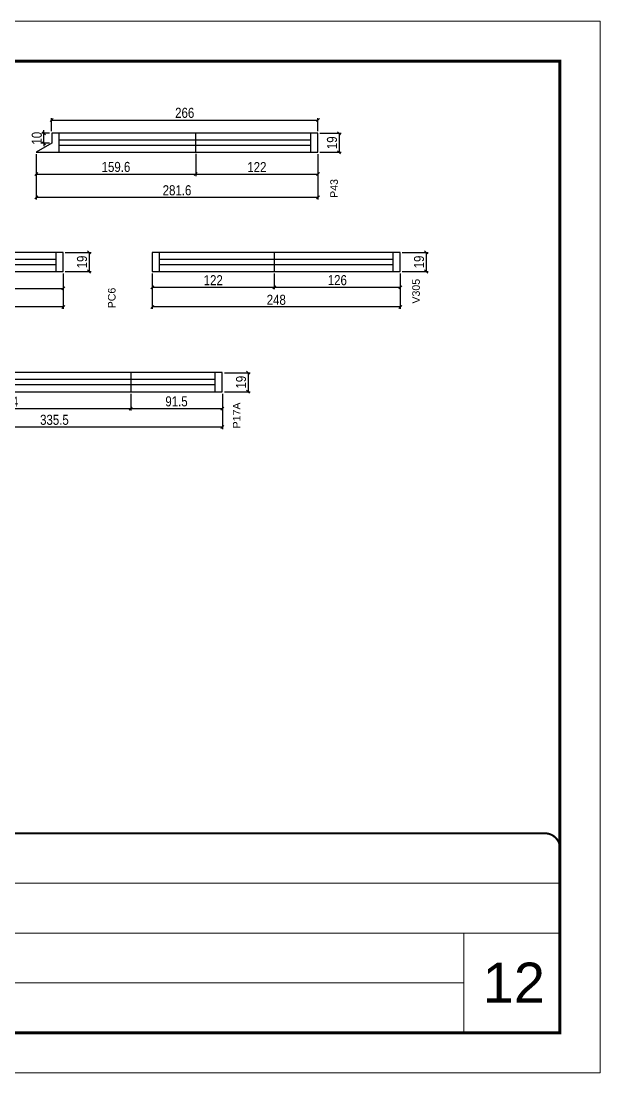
# Model space of a CAD drawing. Extents: x -3394 to 16474, y 3662 to 14397.
# Drawn here: x 9934 to 10512, y 11049 to 12099 of the extents above; entities that cross this region are included whole.
import ezdxf

# ---------------------------------------------------------------- set-up
doc = ezdxf.new("R2010")
doc.units = 0
doc.linetypes.add('CONTINUO', pattern=[0])
doc.linetypes.add('DASHED', pattern=[0.75, 0.5, -0.25])
doc.layers.get('0').update_dxf_attribs({"linetype": 'CONTINUOUS'})
doc.layers.get('Defpoints').update_dxf_attribs({"linetype": 'CONTINUOUS'})
for name, color, linetype, lineweight in [('CARIMBO', 255, 'CONTINUOUS', 9), ('Folhas', 255, 'CONTINUOUS', 9), ('SARRAFO DE PRESSAO', 251, 'DASHED', 9)]:
    doc.layers.add(name, color=color, linetype=linetype, lineweight=lineweight)
for name, color, linetype in [('COTA', 241, 'CONTINUOUS'), ('NOMENCLATURA', 7, 'CONTINUOUS'), ('Painéis', 200, 'CONTINUOUS'), ('SARR_2.2x7', 40, 'CONTINUOUS')]:
    doc.layers.add(name, color=color, linetype=linetype)
doc.styles.add('ARIAL', font='arial.ttf')
doc.styles.add('COTA TECNICA', font='techl___.ttf', dxfattribs={"height": 10})
doc.dimstyles.new('PAINEL', dxfattribs={"dimtxt": 10, "dimasz": 3, "dimexe": 3, "dimexo": 3, "dimgap": 3, "dimtad": 1, "dimdec": 1, "dimzin": 12, "dimdsep": 46, "dimtxsty": 'COTA TECNICA', "dimblk1": 'OBLIQUE', "dimblk2": 'OBLIQUE', "dimsah": 1, "dimcen": 0.9, "dimclrd": 4, "dimclre": 4, "dimclrt": 240, "dimadec": 1, "dimazin": 3, "dimtfac": 1, "dimtdec": 1, "dimtmove": 0, "dimatfit": 3, "dimfxl": 1, "dimtolj": 1, "dimtzin": 12, "dimarcsym": 0})

# ---------------------------------------------------------------- blocks, each defined once
blk = doc.blocks.new('9999999999')
at = {"color": 30, "linetype": 'CONTINUO'}
for p, q in [((98564.6, 34379.6), (99584, 34379.6)), ((98564.6, 34329.8), (99488, 34329.8)), ((99584, 34329.8), (99488, 34329.8)), ((99488, 34329.8), (99488, 34230.2)), ((98564.6, 34280), (99488, 34280))]:
    blk.add_line(p, q, dxfattribs=at)
at = {"color": 30, "linetype": 'CONTINUO', "const_width": 2}
blk.add_lwpolyline([(99584, 34230.2), (99584, 34414.4, 0.414214), (99569, 34429.4), (98229, 34429.4, 0.414214), (98214, 34414.4), (98214, 34245.2, 0.414214), (98229, 34230.2), (99584, 34230.2)], format="xyb", dxfattribs=at)
at = {"layer": 'Folhas'}
blk.add_lwpolyline([(98139, 34190.2), (99624, 34190.2), (99624, 35240.2), (98139, 35240.2)], close=True, dxfattribs=at)
at = {"layer": 'Folhas', "color": 30, "const_width": 3}
blk.add_lwpolyline([(98214, 34230.2), (99584, 34230.2), (99584, 35200.2), (98214, 35200.2)], close=True, dxfattribs=at)
blk = doc.blocks.new('_Oblique')
at = {"color": 0, "linetype": 'ByBlock', "lineweight": -2}
blk.add_line((-0.5, -0.5), (0.5, 0.5), dxfattribs=at)
blk = doc.blocks.new('*D245')
at = {"layer": 'COTA', "color": 4, "linetype": 'Continuous', "lineweight": -2, "transparency": 16777216}
for p, q in [((9948.8, 11966.4), (9948.8, 11921.3)), ((10230.3, 11966.4), (10230.3, 11921.3)), ((10230.3, 11923.3), (9948.8, 11923.3))]:
    blk.add_line(p, q, dxfattribs=at)
at = {"layer": 'Defpoints', "color": 0, "linetype": 'Continuous', "transparency": 16777216}
for p in [(9948.8, 11968.4), (10230.3, 11968.4), (9948.8, 11923.3)]:
    blk.add_point(p, dxfattribs=at)
at = {"layer": 'COTA', "color": 4, "linetype": 'Continuous', "lineweight": -2, "transparency": 16777216, "xscale": 3, "yscale": 3, "zscale": 3, "rotation": 180}
blk.add_blockref('_Oblique', (9948.8, 11923.3), dxfattribs=at)
at = {"layer": 'COTA', "color": 4, "linetype": 'Continuous', "lineweight": -2, "transparency": 16777216, "xscale": 3, "yscale": 3, "zscale": 3}
blk.add_blockref('_Oblique', (10230.3, 11923.3), dxfattribs=at)
at = {"layer": 'COTA', "color": 240, "linetype": 'Continuous', "transparency": 16777216, "insert": (10089.5, 11930.4), "char_height": 10, "attachment_point": 5, "style": 'COTA TECNICA'}
blk.add_mtext('\\A1;281.6', dxfattribs=at)
blk = doc.blocks.new('*D246')
at = {"layer": 'COTA', "color": 4, "linetype": 'Continuous', "lineweight": -2, "transparency": 16777216}
for p, q in [((9948.8, 11966.4), (9948.8, 11944.6)), ((10108.3, 11966.9), (10108.3, 11944.6)), ((9948.8, 11946.6), (10108.3, 11946.6))]:
    blk.add_line(p, q, dxfattribs=at)
at = {"layer": 'Defpoints', "color": 0, "linetype": 'Continuous', "transparency": 16777216}
for p in [(9948.8, 11968.4), (10108.3, 11968.9), (10108.3, 11946.6)]:
    blk.add_point(p, dxfattribs=at)
at = {"layer": 'COTA', "color": 4, "linetype": 'Continuous', "lineweight": -2, "transparency": 16777216, "xscale": 3, "yscale": 3, "zscale": 3, "rotation": 180}
blk.add_blockref('_Oblique', (9948.8, 11946.6), dxfattribs=at)
at = {"layer": 'COTA', "color": 4, "linetype": 'Continuous', "lineweight": -2, "transparency": 16777216, "xscale": 3, "yscale": 3, "zscale": 3}
blk.add_blockref('_Oblique', (10108.3, 11946.6), dxfattribs=at)
at = {"layer": 'COTA', "color": 240, "linetype": 'Continuous', "transparency": 16777216, "insert": (10028.5, 11953.7), "char_height": 10, "attachment_point": 5, "style": 'COTA TECNICA'}
blk.add_mtext('\\A1;159.6', dxfattribs=at)
blk = doc.blocks.new('*D247')
at = {"layer": 'COTA', "color": 4, "linetype": 'Continuous', "lineweight": -2, "transparency": 16777216}
for p, q in [((10108.3, 11966.9), (10108.3, 11944.6)), ((10230.3, 11966.4), (10230.3, 11944.6)), ((10108.3, 11946.6), (10230.3, 11946.6))]:
    blk.add_line(p, q, dxfattribs=at)
at = {"layer": 'Defpoints', "color": 0, "linetype": 'Continuous', "transparency": 16777216}
for p in [(10108.3, 11968.9), (10230.3, 11968.4), (10230.3, 11946.6)]:
    blk.add_point(p, dxfattribs=at)
at = {"layer": 'COTA', "color": 4, "linetype": 'Continuous', "lineweight": -2, "transparency": 16777216, "xscale": 3, "yscale": 3, "zscale": 3, "rotation": 180}
blk.add_blockref('_Oblique', (10108.3, 11946.6), dxfattribs=at)
at = {"layer": 'COTA', "color": 4, "linetype": 'Continuous', "lineweight": -2, "transparency": 16777216, "xscale": 3, "yscale": 3, "zscale": 3}
blk.add_blockref('_Oblique', (10230.3, 11946.6), dxfattribs=at)
at = {"layer": 'COTA', "color": 240, "linetype": 'Continuous', "transparency": 16777216, "insert": (10169.3, 11953.6), "char_height": 10, "attachment_point": 5, "style": 'COTA TECNICA'}
blk.add_mtext('\\A1;122', dxfattribs=at)
blk = doc.blocks.new('*D249')
at = {"layer": 'COTA', "color": 4, "linetype": 'Continuous', "lineweight": -2, "transparency": 16777216}
for p, q in [((10232.3, 11987.4), (10253.5, 11987.4)), ((10251.5, 11987.4), (10251.5, 11968.4)), ((10232.3, 11968.4), (10253.5, 11968.4))]:
    blk.add_line(p, q, dxfattribs=at)
at = {"layer": 'Defpoints', "color": 0, "linetype": 'Continuous', "transparency": 16777216}
for p in [(10230.3, 11987.4), (10230.3, 11968.4), (10251.5, 11968.4)]:
    blk.add_point(p, dxfattribs=at)
at = {"layer": 'COTA', "color": 4, "linetype": 'Continuous', "lineweight": -2, "transparency": 16777216, "xscale": 3, "yscale": 3, "zscale": 3}
for p, rotation in [((10251.5, 11987.4), 90), ((10251.5, 11968.4), 270)]:
    blk.add_blockref('_Oblique', p, dxfattribs=dict(at, rotation=rotation))
at = {"layer": 'COTA', "color": 240, "linetype": 'Continuous', "transparency": 16777216, "insert": (10244.4, 11977.9), "char_height": 10, "attachment_point": 5, "rotation": 90, "style": 'COTA TECNICA'}
blk.add_mtext('\\A1;19', dxfattribs=at)
blk = doc.blocks.new('*D250')
at = {"layer": 'COTA', "color": 4, "linetype": 'Continuous', "lineweight": -2, "transparency": 16777216}
for p, q in [((9964.2, 11989.4), (9964.2, 12002.6)), ((10230.3, 11989.4), (10230.3, 12002.6)), ((9964.2, 12000.6), (10230.3, 12000.6))]:
    blk.add_line(p, q, dxfattribs=at)
at = {"layer": 'Defpoints', "color": 0, "linetype": 'Continuous', "transparency": 16777216}
for p in [(10230.3, 12000.6), (9964.2, 11987.4), (10230.3, 11987.4)]:
    blk.add_point(p, dxfattribs=at)
at = {"layer": 'COTA', "color": 4, "linetype": 'Continuous', "lineweight": -2, "transparency": 16777216, "xscale": 3, "yscale": 3, "zscale": 3, "rotation": 180}
blk.add_blockref('_Oblique', (9964.2, 12000.6), dxfattribs=at)
at = {"layer": 'COTA', "color": 4, "linetype": 'Continuous', "lineweight": -2, "transparency": 16777216, "xscale": 3, "yscale": 3, "zscale": 3}
blk.add_blockref('_Oblique', (10230.3, 12000.6), dxfattribs=at)
at = {"layer": 'COTA', "color": 240, "linetype": 'Continuous', "transparency": 16777216, "insert": (10097.2, 12007.7), "char_height": 10, "attachment_point": 5, "style": 'COTA TECNICA'}
blk.add_mtext('\\A1;266', dxfattribs=at)
blk = doc.blocks.new('*D251')
at = {"layer": 'COTA', "color": 4, "linetype": 'Continuous', "lineweight": -2, "transparency": 16777216}
for p, q in [((9962.2, 11987.4), (9954.5, 11987.4)), ((9956.5, 11987.4), (9956.5, 11990.4)), ((9956.5, 11977.4), (9956.5, 11987.4)), ((9962.2, 11977.4), (9954.5, 11977.4)), ((9956.5, 11977.4), (9956.5, 11974.4))]:
    blk.add_line(p, q, dxfattribs=at)
at = {"layer": 'Defpoints', "color": 0, "linetype": 'Continuous', "transparency": 16777216}
for p in [(9956.5, 11987.4), (9964.2, 11987.4), (9964.2, 11977.4)]:
    blk.add_point(p, dxfattribs=at)
at = {"layer": 'COTA', "color": 4, "linetype": 'Continuous', "lineweight": -2, "transparency": 16777216, "xscale": 3, "yscale": 3, "zscale": 3}
for p, rotation in [((9956.5, 11987.4), 270), ((9956.5, 11977.4), 90)]:
    blk.add_blockref('_Oblique', p, dxfattribs=dict(at, rotation=rotation))
at = {"layer": 'COTA', "color": 240, "linetype": 'Continuous', "transparency": 16777216, "insert": (9949.4, 11982.4), "char_height": 10, "attachment_point": 5, "rotation": 90, "style": 'COTA TECNICA'}
blk.add_mtext('\\A1;10', dxfattribs=at)
blk = doc.blocks.new('*D262')
at = {"layer": 'COTA', "color": 4, "linetype": 'Continuous', "lineweight": -2, "transparency": 16777216}
for p, q in [((10136.8, 11748.4), (10162.6, 11748.4)), ((10160.6, 11748.4), (10160.6, 11729.4)), ((10136.8, 11729.4), (10162.6, 11729.4))]:
    blk.add_line(p, q, dxfattribs=at)
at = {"layer": 'Defpoints', "color": 0, "linetype": 'Continuous', "transparency": 16777216}
for p in [(10134.8, 11748.4), (10134.8, 11729.4), (10160.6, 11729.4)]:
    blk.add_point(p, dxfattribs=at)
at = {"layer": 'COTA', "color": 4, "linetype": 'Continuous', "lineweight": -2, "transparency": 16777216, "xscale": 3, "yscale": 3, "zscale": 3}
for p, rotation in [((10160.6, 11748.4), 90), ((10160.6, 11729.4), 270)]:
    blk.add_blockref('_Oblique', p, dxfattribs=dict(at, rotation=rotation))
at = {"layer": 'COTA', "color": 240, "linetype": 'Continuous', "transparency": 16777216, "insert": (10153.5, 11738.9), "char_height": 10, "attachment_point": 5, "rotation": 90, "style": 'COTA TECNICA'}
blk.add_mtext('\\A1;19', dxfattribs=at)
blk = doc.blocks.new('*D263')
at = {"layer": 'COTA', "color": 4, "linetype": 'Continuous', "lineweight": -2, "transparency": 16777216}
for p, q in [((9799.3, 11727.4), (9799.3, 11692.1)), ((10134.8, 11727.4), (10134.8, 11692.1)), ((10134.8, 11694.1), (9799.3, 11694.1))]:
    blk.add_line(p, q, dxfattribs=at)
at = {"layer": 'Defpoints', "color": 0, "linetype": 'Continuous', "transparency": 16777216}
for p in [(9799.3, 11729.4), (10134.8, 11729.4), (9799.3, 11694.1)]:
    blk.add_point(p, dxfattribs=at)
at = {"layer": 'COTA', "color": 4, "linetype": 'Continuous', "lineweight": -2, "transparency": 16777216, "xscale": 3, "yscale": 3, "zscale": 3, "rotation": 180}
blk.add_blockref('_Oblique', (9799.3, 11694.1), dxfattribs=at)
at = {"layer": 'COTA', "color": 4, "linetype": 'Continuous', "lineweight": -2, "transparency": 16777216, "xscale": 3, "yscale": 3, "zscale": 3}
blk.add_blockref('_Oblique', (10134.8, 11694.1), dxfattribs=at)
at = {"layer": 'COTA', "color": 240, "linetype": 'Continuous', "transparency": 16777216, "insert": (9967, 11701.3), "char_height": 10, "attachment_point": 5, "style": 'COTA TECNICA'}
blk.add_mtext('\\A1;335.5', dxfattribs=at)
blk = doc.blocks.new('*D264')
at = {"layer": 'COTA', "color": 4, "linetype": 'Continuous', "lineweight": -2, "transparency": 16777216}
for p, q in [((9799.3, 11727.4), (9799.3, 11710.5)), ((10043.3, 11727.4), (10043.3, 11710.5)), ((9799.3, 11712.5), (10043.3, 11712.5))]:
    blk.add_line(p, q, dxfattribs=at)
at = {"layer": 'Defpoints', "color": 0, "linetype": 'Continuous', "transparency": 16777216}
for p in [(9799.3, 11729.4), (10043.3, 11729.4), (10043.3, 11712.5)]:
    blk.add_point(p, dxfattribs=at)
at = {"layer": 'COTA', "color": 4, "linetype": 'Continuous', "lineweight": -2, "transparency": 16777216, "xscale": 3, "yscale": 3, "zscale": 3, "rotation": 180}
blk.add_blockref('_Oblique', (9799.3, 11712.5), dxfattribs=at)
at = {"layer": 'COTA', "color": 4, "linetype": 'Continuous', "lineweight": -2, "transparency": 16777216, "xscale": 3, "yscale": 3, "zscale": 3}
blk.add_blockref('_Oblique', (10043.3, 11712.5), dxfattribs=at)
at = {"layer": 'COTA', "color": 240, "linetype": 'Continuous', "transparency": 16777216, "insert": (9921.3, 11719.6), "char_height": 10, "attachment_point": 5, "style": 'COTA TECNICA'}
blk.add_mtext('\\A1;244', dxfattribs=at)
blk = doc.blocks.new('*D265')
at = {"layer": 'COTA', "color": 4, "linetype": 'Continuous', "lineweight": -2, "transparency": 16777216}
for p, q in [((10043.3, 11727.4), (10043.3, 11710.5)), ((10134.8, 11727.4), (10134.8, 11710.5)), ((10043.3, 11712.5), (10134.8, 11712.5))]:
    blk.add_line(p, q, dxfattribs=at)
at = {"layer": 'Defpoints', "color": 0, "linetype": 'Continuous', "transparency": 16777216}
for p in [(10043.3, 11729.4), (10134.8, 11729.4), (10134.8, 11712.5)]:
    blk.add_point(p, dxfattribs=at)
at = {"layer": 'COTA', "color": 4, "linetype": 'Continuous', "lineweight": -2, "transparency": 16777216, "xscale": 3, "yscale": 3, "zscale": 3, "rotation": 180}
blk.add_blockref('_Oblique', (10043.3, 11712.5), dxfattribs=at)
at = {"layer": 'COTA', "color": 4, "linetype": 'Continuous', "lineweight": -2, "transparency": 16777216, "xscale": 3, "yscale": 3, "zscale": 3}
blk.add_blockref('_Oblique', (10134.8, 11712.5), dxfattribs=at)
at = {"layer": 'COTA', "color": 240, "linetype": 'Continuous', "transparency": 16777216, "insert": (10089, 11719.7), "char_height": 10, "attachment_point": 5, "style": 'COTA TECNICA'}
blk.add_mtext('\\A1;91.5', dxfattribs=at)
blk = doc.blocks.new('*D276')
at = {"layer": 'COTA', "color": 4, "linetype": 'Continuous', "lineweight": -2, "transparency": 16777216}
for p, q in [((9977.8, 11868.4), (10003.6, 11868.4)), ((10001.6, 11868.4), (10001.6, 11849.4)), ((9977.8, 11849.4), (10003.6, 11849.4))]:
    blk.add_line(p, q, dxfattribs=at)
at = {"layer": 'Defpoints', "color": 0, "linetype": 'Continuous', "transparency": 16777216}
for p in [(9975.8, 11868.4), (9975.8, 11849.4), (10001.6, 11849.4)]:
    blk.add_point(p, dxfattribs=at)
at = {"layer": 'COTA', "color": 4, "linetype": 'Continuous', "lineweight": -2, "transparency": 16777216, "xscale": 3, "yscale": 3, "zscale": 3}
for p, rotation in [((10001.6, 11868.4), 90), ((10001.6, 11849.4), 270)]:
    blk.add_blockref('_Oblique', p, dxfattribs=dict(at, rotation=rotation))
at = {"layer": 'COTA', "color": 240, "linetype": 'Continuous', "transparency": 16777216, "insert": (9994.6, 11858.9), "char_height": 10, "attachment_point": 5, "rotation": 90, "style": 'COTA TECNICA'}
blk.add_mtext('\\A1;19', dxfattribs=at)
blk = doc.blocks.new('*D277')
at = {"layer": 'COTA', "color": 4, "linetype": 'Continuous', "lineweight": -2, "transparency": 16777216}
for p, q in [((9573.3, 11847.4), (9573.3, 11812)), ((9975.8, 11847.4), (9975.8, 11812)), ((9975.8, 11814), (9573.3, 11814))]:
    blk.add_line(p, q, dxfattribs=at)
at = {"layer": 'Defpoints', "color": 0, "linetype": 'Continuous', "transparency": 16777216}
for p in [(9573.3, 11849.4), (9975.8, 11849.4), (9573.3, 11814)]:
    blk.add_point(p, dxfattribs=at)
at = {"layer": 'COTA', "color": 4, "linetype": 'Continuous', "lineweight": -2, "transparency": 16777216, "xscale": 3, "yscale": 3, "zscale": 3, "rotation": 180}
blk.add_blockref('_Oblique', (9573.3, 11814), dxfattribs=at)
at = {"layer": 'COTA', "color": 4, "linetype": 'Continuous', "lineweight": -2, "transparency": 16777216, "xscale": 3, "yscale": 3, "zscale": 3}
blk.add_blockref('_Oblique', (9975.8, 11814), dxfattribs=at)
at = {"layer": 'COTA', "color": 240, "linetype": 'Continuous', "transparency": 16777216, "insert": (9774.5, 11821.1), "char_height": 10, "attachment_point": 5, "style": 'COTA TECNICA'}
blk.add_mtext('\\A1;402.5', dxfattribs=at)
blk = doc.blocks.new('*D279')
at = {"layer": 'COTA', "color": 4, "linetype": 'Continuous', "lineweight": -2, "transparency": 16777216}
for p, q in [((9817.3, 11847.4), (9817.3, 11830.5)), ((9975.8, 11847.4), (9975.8, 11830.5)), ((9817.3, 11832.5), (9975.8, 11832.5))]:
    blk.add_line(p, q, dxfattribs=at)
at = {"layer": 'Defpoints', "color": 0, "linetype": 'Continuous', "transparency": 16777216}
for p in [(9817.3, 11849.4), (9975.8, 11849.4), (9975.8, 11832.5)]:
    blk.add_point(p, dxfattribs=at)
at = {"layer": 'COTA', "color": 4, "linetype": 'Continuous', "lineweight": -2, "transparency": 16777216, "xscale": 3, "yscale": 3, "zscale": 3, "rotation": 180}
blk.add_blockref('_Oblique', (9817.3, 11832.5), dxfattribs=at)
at = {"layer": 'COTA', "color": 4, "linetype": 'Continuous', "lineweight": -2, "transparency": 16777216, "xscale": 3, "yscale": 3, "zscale": 3}
blk.add_blockref('_Oblique', (9975.8, 11832.5), dxfattribs=at)
at = {"layer": 'COTA', "color": 240, "linetype": 'Continuous', "transparency": 16777216, "insert": (9896.5, 11839.6), "char_height": 10, "attachment_point": 5, "style": 'COTA TECNICA'}
blk.add_mtext('\\A1;158.5', dxfattribs=at)
blk = doc.blocks.new('*D280')
at = {"layer": 'COTA', "color": 4, "linetype": 'Continuous', "lineweight": -2, "transparency": 16777216}
for p, q in [((10314.6, 11868.4), (10340.5, 11868.4)), ((10338.5, 11868.4), (10338.5, 11849.4)), ((10314.6, 11849.4), (10340.5, 11849.4))]:
    blk.add_line(p, q, dxfattribs=at)
at = {"layer": 'Defpoints', "color": 0, "linetype": 'Continuous', "transparency": 16777216}
for p in [(10312.6, 11868.4), (10312.6, 11849.4), (10338.5, 11849.4)]:
    blk.add_point(p, dxfattribs=at)
at = {"layer": 'COTA', "color": 4, "linetype": 'Continuous', "lineweight": -2, "transparency": 16777216, "xscale": 3, "yscale": 3, "zscale": 3}
for p, rotation in [((10338.5, 11868.4), 90), ((10338.5, 11849.4), 270)]:
    blk.add_blockref('_Oblique', p, dxfattribs=dict(at, rotation=rotation))
at = {"layer": 'COTA', "color": 240, "linetype": 'Continuous', "transparency": 16777216, "insert": (10331.4, 11858.9), "char_height": 10, "attachment_point": 5, "rotation": 90, "style": 'COTA TECNICA'}
blk.add_mtext('\\A1;19', dxfattribs=at)
blk = doc.blocks.new('*D281')
at = {"layer": 'COTA', "color": 4, "linetype": 'Continuous', "lineweight": -2, "transparency": 16777216}
for p, q in [((10064.7, 11847.4), (10064.7, 11812)), ((10312.6, 11847.4), (10312.6, 11812)), ((10312.6, 11814), (10064.7, 11814))]:
    blk.add_line(p, q, dxfattribs=at)
at = {"layer": 'Defpoints', "color": 0, "linetype": 'Continuous', "transparency": 16777216}
for p in [(10064.7, 11849.4), (10312.6, 11849.4), (10064.7, 11814)]:
    blk.add_point(p, dxfattribs=at)
at = {"layer": 'COTA', "color": 4, "linetype": 'Continuous', "lineweight": -2, "transparency": 16777216, "xscale": 3, "yscale": 3, "zscale": 3, "rotation": 180}
blk.add_blockref('_Oblique', (10064.7, 11814), dxfattribs=at)
at = {"layer": 'COTA', "color": 4, "linetype": 'Continuous', "lineweight": -2, "transparency": 16777216, "xscale": 3, "yscale": 3, "zscale": 3}
blk.add_blockref('_Oblique', (10312.6, 11814), dxfattribs=at)
at = {"layer": 'COTA', "color": 240, "linetype": 'Continuous', "transparency": 16777216, "insert": (10188.7, 11821.1), "char_height": 10, "attachment_point": 5, "style": 'COTA TECNICA'}
blk.add_mtext('\\A1;248', dxfattribs=at)
blk = doc.blocks.new('*D282')
at = {"layer": 'COTA', "color": 4, "linetype": 'Continuous', "lineweight": -2, "transparency": 16777216}
for p, q in [((10064.7, 11847.4), (10064.7, 11831.6)), ((10186.7, 11847.4), (10186.7, 11831.6)), ((10064.7, 11833.6), (10186.7, 11833.6))]:
    blk.add_line(p, q, dxfattribs=at)
at = {"layer": 'Defpoints', "color": 0, "linetype": 'Continuous', "transparency": 16777216}
for p in [(10064.7, 11849.4), (10186.7, 11849.4), (10186.7, 11833.6)]:
    blk.add_point(p, dxfattribs=at)
at = {"layer": 'COTA', "color": 4, "linetype": 'Continuous', "lineweight": -2, "transparency": 16777216, "xscale": 3, "yscale": 3, "zscale": 3, "rotation": 180}
blk.add_blockref('_Oblique', (10064.7, 11833.6), dxfattribs=at)
at = {"layer": 'COTA', "color": 4, "linetype": 'Continuous', "lineweight": -2, "transparency": 16777216, "xscale": 3, "yscale": 3, "zscale": 3}
blk.add_blockref('_Oblique', (10186.7, 11833.6), dxfattribs=at)
at = {"layer": 'COTA', "color": 240, "linetype": 'Continuous', "transparency": 16777216, "insert": (10125.7, 11840.7), "char_height": 10, "attachment_point": 5, "style": 'COTA TECNICA'}
blk.add_mtext('\\A1;122', dxfattribs=at)
blk = doc.blocks.new('*D283')
at = {"layer": 'COTA', "color": 4, "linetype": 'Continuous', "lineweight": -2, "transparency": 16777216}
for p, q in [((10186.7, 11847.4), (10186.7, 11831.6)), ((10312.6, 11847.4), (10312.6, 11831.6)), ((10186.7, 11833.6), (10312.6, 11833.6))]:
    blk.add_line(p, q, dxfattribs=at)
at = {"layer": 'Defpoints', "color": 0, "linetype": 'Continuous', "transparency": 16777216}
for p in [(10186.7, 11849.4), (10312.6, 11849.4), (10312.6, 11833.6)]:
    blk.add_point(p, dxfattribs=at)
at = {"layer": 'COTA', "color": 4, "linetype": 'Continuous', "lineweight": -2, "transparency": 16777216, "xscale": 3, "yscale": 3, "zscale": 3, "rotation": 180}
blk.add_blockref('_Oblique', (10186.7, 11833.6), dxfattribs=at)
at = {"layer": 'COTA', "color": 4, "linetype": 'Continuous', "lineweight": -2, "transparency": 16777216, "xscale": 3, "yscale": 3, "zscale": 3}
blk.add_blockref('_Oblique', (10312.6, 11833.6), dxfattribs=at)
at = {"layer": 'COTA', "color": 240, "linetype": 'Continuous', "transparency": 16777216, "insert": (10249.7, 11840.7), "char_height": 10, "attachment_point": 5, "style": 'COTA TECNICA'}
blk.add_mtext('\\A1;126', dxfattribs=at)

msp = doc.modelspace()

# ---------------------------------------------------------------- linework, layer by layer
at = {"layer": 'Painéis', "linetype": 'Continuous'}
for p, q in [((10230.25, 11987.44), (9964.25, 11987.44)), ((9964.25, 11987.44), (9964.25, 11977.44)), ((10108.31, 11968.07), (10108.25, 11987.07)), ((10230.31, 11968.44), (10230.25, 11987.44)), ((9964.25, 11977.44), (9948.75, 11968.44)), ((10230.29, 11975.44), (10230.31, 11975.44)), ((9948.75, 11968.44), (10230.31, 11968.44)), ((9975.78, 11868.37), (9573.31, 11868.37)), ((9975.78, 11849.37), (9975.78, 11868.37)), ((10312.65, 11868.37), (10064.68, 11868.37)), ((10064.68, 11868.37), (10064.68, 11849.37)), ((10186.68, 11868.37), (10186.68, 11849.37)), ((10312.65, 11849.37), (10312.65, 11868.37)), ((9573.31, 11849.37), (9975.78, 11849.37)), ((10064.68, 11849.37), (10312.65, 11849.37)), ((10134.76, 11748.44), (9799.29, 11748.44)), ((10043.29, 11748.44), (10043.29, 11729.44)), ((10134.76, 11729.44), (10134.76, 11748.44)), ((9799.29, 11729.44), (10134.76, 11729.44))]:
    msp.add_line(p, q, dxfattribs=at)
at = {"layer": 'SARR_2.2x7', "ltscale": 25}
for p, q in [((9971.25, 11987.44), (9971.25, 11968.44)), ((10223.31, 11968.42), (10223.25, 11987.42)), ((9964.25, 11980.44), (9964.25, 11980.44)), ((10223.27, 11980.44), (9971.25, 11980.44)), ((9971.25, 11975.44), (10223.29, 11975.44)), ((9968.78, 11849.37), (9968.78, 11868.37)), ((10071.68, 11868.37), (10071.68, 11849.37)), ((10305.65, 11849.37), (10305.65, 11868.37)), ((9968.78, 11861.37), (9817.31, 11861.37)), ((9817.31, 11856.37), (9968.78, 11856.37)), ((10305.65, 11861.37), (10071.68, 11861.37)), ((10071.68, 11856.37), (10305.65, 11856.37)), ((10043.29, 11741.44), (9806.29, 11741.44)), ((10127.76, 11741.44), (10043.29, 11741.44)), ((10127.76, 11729.44), (10127.76, 11748.44)), ((9806.29, 11736.44), (10043.29, 11736.44)), ((10043.29, 11736.44), (10127.76, 11736.44))]:
    msp.add_line(p, q, dxfattribs=at)

# ---------------------------------------------------------------- block references
at = {"layer": 'SARRAFO DE PRESSAO', "color": 6, "linetype": 'ByBlock'}
msp.add_blockref('9999999999', (-89111.77, -23140.8), dxfattribs=at)

# ---------------------------------------------------------------- texts
at = {"layer": 'CARIMBO', "style": 'ARIAL'}
msp.add_text('12', height=40, dxfattribs=at).set_placement((10395.07, 11119.55))
at = {"layer": 'NOMENCLATURA', "linetype": 'Continuous', "style": 'ARIAL'}
for s, p in [('P43', (10250.21, 11922.87)), ('V305', (10332.16, 11817.36)), ('PC6', (10028.07, 11812.69)), ('P17A', (10152.9, 11692.76))]:
    msp.add_text(s, height=7.567, rotation=90, dxfattribs=at).set_placement(p)

# ---------------------------------------------------------------- dimensions: what is measured, and where the dimension line sits
at = {"layer": 'COTA', "linetype": 'Continuous'}
for base, p1, p2, override, picture, middle in [((10230.25, 12000.63), (9964.25, 11987.44), (10230.25, 11987.44), {"dimexe": 2, "dimexo": 2, "dimgap": 2, "dimadec": 8, "dimtix": 1, "dimatfit": 2, "dimldrblk": 'Oblique'}, '*D250', (10097.25, 12007.73)), ((10108.31, 11946.58), (9948.75, 11968.44), (10108.31, 11968.92), {"dimexe": 2, "dimexo": 2, "dimgap": 2, "dimadec": 8, "dimtix": 1, "dimatfit": 2, "dimldrblk": 'Oblique'}, '*D246', (10028.53, 11953.72)), ((9948.75, 11923.3), (10230.31, 11968.44), (9948.75, 11968.44), {"dimexe": 2, "dimexo": 2, "dimgap": 2, "dimadec": 8, "dimtix": 1, "dimatfit": 2, "dimldrblk": 'Oblique'}, '*D245', (10089.53, 11930.42)), ((10230.31, 11946.58), (10108.31, 11968.92), (10230.31, 11968.44), {"dimexe": 2, "dimexo": 2, "dimgap": 2, "dimadec": 8, "dimtix": 1, "dimtmove": 1, "dimatfit": 2, "dimldrblk": 'Oblique'}, '*D247', (10169.31, 11953.64)), ((9573.31, 11813.99), (9975.78, 11849.37), (9573.31, 11849.37), {"dimexe": 2, "dimexo": 2, "dimgap": 2, "dimadec": 8, "dimtix": 1, "dimatfit": 2, "dimldrblk": 'Oblique'}, '*D277', (9774.54, 11821.09)), ((9975.78, 11832.46), (9817.31, 11849.37), (9975.78, 11849.37), {"dimexe": 2, "dimexo": 2, "dimgap": 2, "dimadec": 8, "dimtix": 1, "dimtmove": 1, "dimatfit": 2, "dimldrblk": 'Oblique'}, '*D279', (9896.54, 11839.59)), ((10064.68, 11813.99), (10312.65, 11849.37), (10064.68, 11849.37), {"dimexe": 2, "dimexo": 2, "dimgap": 2, "dimadec": 8, "dimtix": 1, "dimatfit": 2, "dimldrblk": 'Oblique'}, '*D281', (10188.66, 11821.08)), ((10186.68, 11833.61), (10064.68, 11849.37), (10186.68, 11849.37), {"dimexe": 2, "dimexo": 2, "dimgap": 2, "dimadec": 8, "dimtix": 1, "dimatfit": 2, "dimldrblk": 'Oblique'}, '*D282', (10125.68, 11840.67)), ((10312.65, 11833.61), (10186.68, 11849.37), (10312.65, 11849.37), {"dimexe": 2, "dimexo": 2, "dimgap": 2, "dimadec": 8, "dimtix": 1, "dimtmove": 1, "dimatfit": 2, "dimldrblk": 'Oblique'}, '*D283', (10249.66, 11840.72)), ((9799.29, 11694.06), (10134.76, 11729.44), (9799.29, 11729.44), {"dimexe": 2, "dimexo": 2, "dimgap": 2, "dimadec": 8, "dimtix": 1, "dimatfit": 2, "dimldrblk": 'Oblique'}, '*D263', (9967.02, 11701.27)), ((10043.29, 11712.53), (9799.29, 11729.44), (10043.29, 11729.44), {"dimexe": 2, "dimexo": 2, "dimgap": 2, "dimadec": 8, "dimtix": 1, "dimatfit": 2, "dimldrblk": 'Oblique'}, '*D264', (9921.29, 11719.6)), ((10134.76, 11712.53), (10043.29, 11729.44), (10134.76, 11729.44), {"dimexe": 2, "dimexo": 2, "dimgap": 2, "dimadec": 8, "dimtix": 1, "dimtmove": 1, "dimatfit": 2, "dimldrblk": 'Oblique'}, '*D265', (10089.02, 11719.67))]:
    dim = msp.add_linear_dim(base=base, p1=p1, p2=p2, dimstyle='PAINEL', override=override, dxfattribs=at)
    dim.commit()
    dim.dimension.update_dxf_attribs({"geometry": picture, "text_midpoint": middle})
for base, p1, p2, picture, middle in [((9956.49, 11987.44), (9964.25, 11977.44), (9964.25, 11987.44), '*D251', (9949.39, 11982.44)), ((10251.45, 11968.44), (10230.25, 11987.44), (10230.31, 11968.44), '*D249', (10244.36, 11977.94)), ((10001.65, 11849.37), (9975.78, 11868.37), (9975.78, 11849.37), '*D276', (9994.56, 11858.87)), ((10338.51, 11849.37), (10312.65, 11868.37), (10312.65, 11849.37), '*D280', (10331.43, 11858.87)), ((10160.63, 11729.44), (10134.76, 11748.44), (10134.76, 11729.44), '*D262', (10153.54, 11738.94))]:
    dim = msp.add_linear_dim(base=base, p1=p1, p2=p2, angle=90, dimstyle='PAINEL', override={"dimexe": 2, "dimexo": 2, "dimgap": 2, "dimadec": 8, "dimtix": 1, "dimatfit": 2, "dimldrblk": 'Oblique'}, dxfattribs=at)
    dim.commit()
    dim.dimension.update_dxf_attribs({"geometry": picture, "text_midpoint": middle})

doc.saveas('drawing.dxf')
